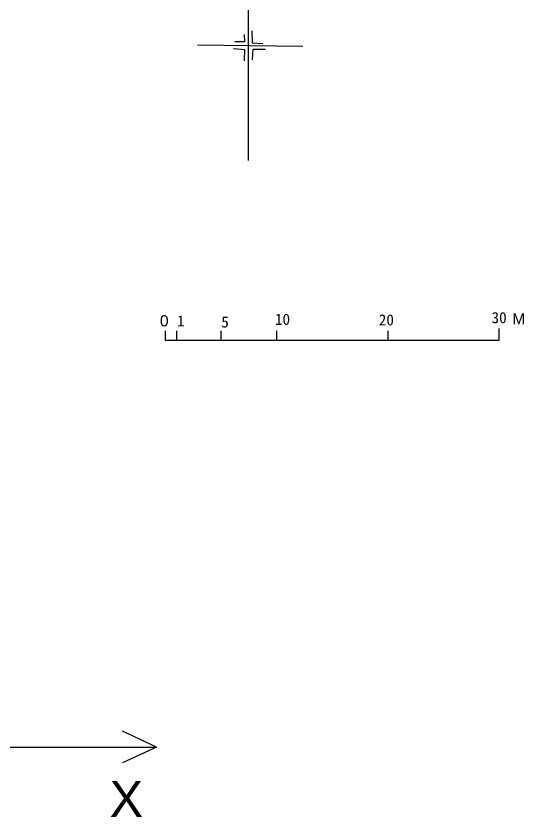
# Model space of a CAD drawing. Header units: millimetres. Extents: x -40850 to 198070, y -7161 to 174079.
# Drawn here: x 152436 to 198070, y -6312 to 65660 of the extents above; entities that cross this region are included whole.
import ezdxf

# ---------------------------------------------------------------- set-up
doc = ezdxf.new("R2010")
doc.units = ezdxf.units.MM
doc.layers.add('坐标系', color=7, linetype='Continuous')
doc.styles.get("Standard").update_dxf_attribs({"font": 'arial.ttf'})

msp = doc.modelspace()

# ---------------------------------------------------------------- linework, layer by layer
at = {"layer": '坐标系'}
for points in [[(173293, 68875), (173293, 52673)], [(173613, 64336), (173661, 63238), (174600, 63200)], [(172947, 63986), (172971, 63350), (172098, 63342)], [(178203, 62914), (168737, 63029)], [(171972, 62737), (172977, 62652), (172925, 61624)], [(173693, 61730), (173732, 62669), (174836, 62688)], [(165844, 37379), (165844, 36519), (195841, 36519), (195847, 37591)], [(165844, 37379), (165844, 36519)], [(166844, 37378), (166844, 36519)], [(170844, 37378), (170844, 36518)], [(175844, 37376), (175844, 36517)], [(185844, 37374), (185844, 36515)], [(165043, -27), (162002, 1404)], [(-980, -27), (165043, -27)], [(165043, -27), (162002, -1458)]]:
    msp.add_lwpolyline(points, dxfattribs=at)

# ---------------------------------------------------------------- texts
at = {"layer": '坐标系', "lineweight": 53}
msp.add_text('X', height=3240, dxfattribs=at).set_placement((160837, -6312))
at = {"layer": '坐标系', "attachment_point": 1, "rotation": 359.97666}
for s, insert, char_height, width in [('{\\fSimSun|b0|i0|c134|p2;0}', (164886, 39224), 2.5, 1604.69), ('{\\fSimSun|b0|i0|c134|p2;10}', (175696, 38911), 1000, 2571.64), ('{\\fSimSun|b0|i0|c134|p2;30 }', (195156, 39059), 1000, 2192.72), ('{\\fArial|b0|i0|c0|p32;M\\fSimSun|b0|i0|c134|p2;}', (197021, 38957), 1000, 2394.35), ('{\\fArial|b0|i0|c0|p32;0 }', (165364, 38773), 1000, 1540.72), ('{\\fSimSun|b0|i0|c134|p2;1}', (166905, 38773), 1000, 1239.27), ('{\\fSimSun|b0|i0|c134|p2;5}', (170874, 38671), 1000, 2093.37), ('{\\fSimSun|b0|i0|c134|p2;20 }', (185026, 38858), 1000, 2609.2)]:
    msp.add_mtext(s, dxfattribs=dict(at, insert=insert, char_height=char_height, width=width))

doc.saveas('drawing.dxf')
